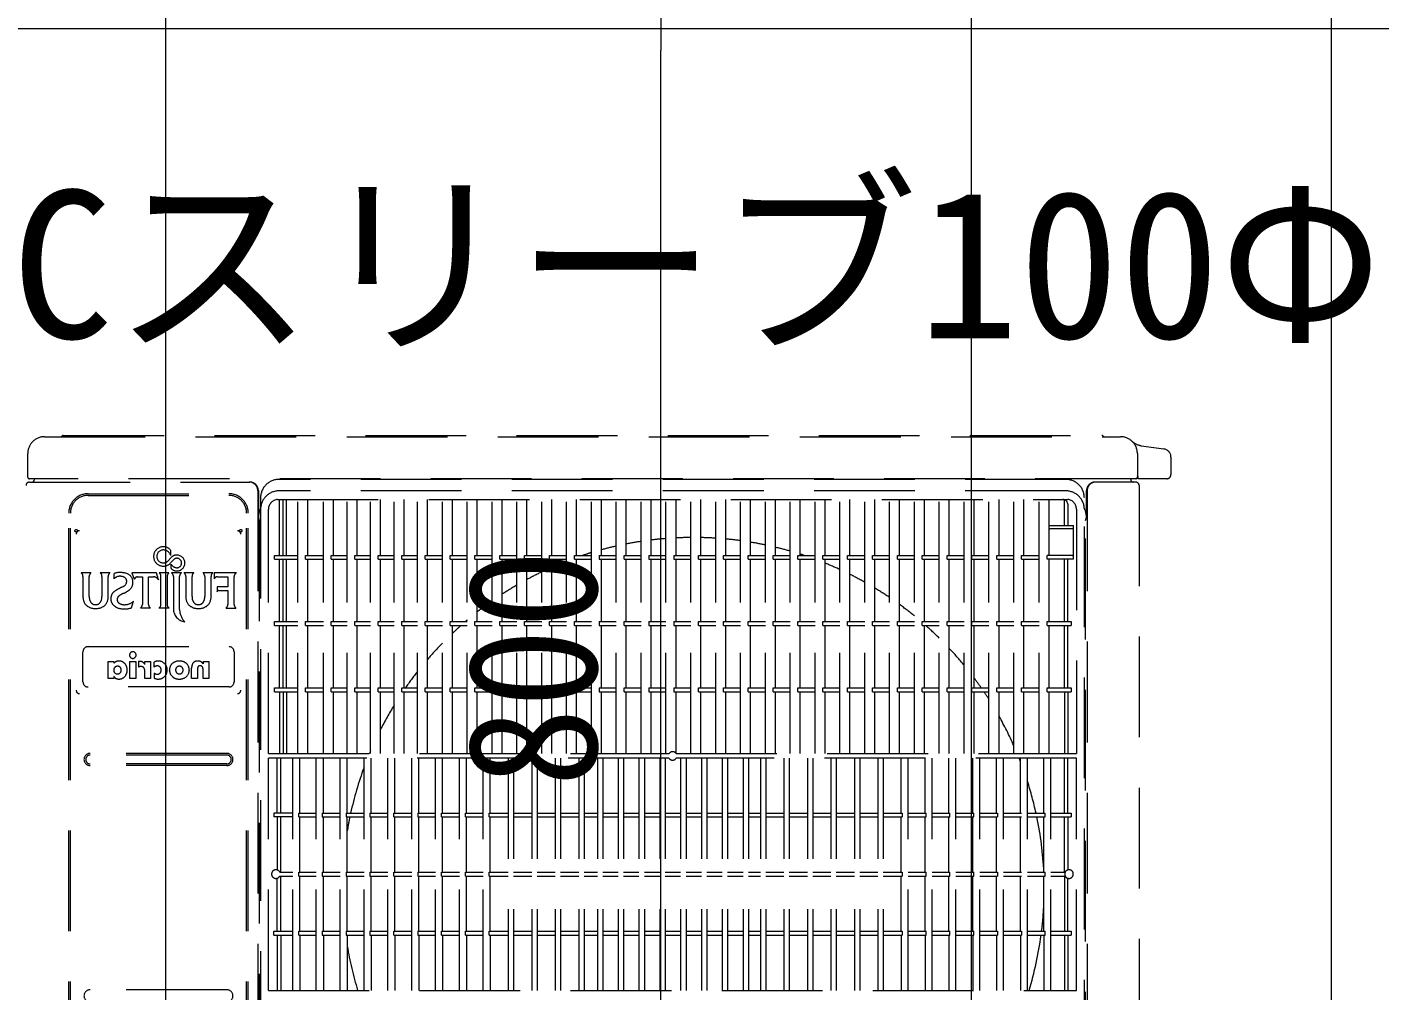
# Model space of a CAD drawing. Units: millimetres at full size, sheet at 1:30. Extents: x -17796 to 21385, y -23279 to 7734.
# Drawn here: x -5016 to -4210, y -2654 to -2080 of the extents above; entities that cross this region are included whole.
import ezdxf
from ezdxf.enums import TextEntityAlignment as Align

# ---------------------------------------------------------------- set-up
doc = ezdxf.new("R2010")
doc.units = ezdxf.units.MM
doc.header["$LTSCALE"] = 30
doc.linetypes.add('DASHED2', pattern=[3, 2, -1])
for name, color, linetype, lineweight in [('2-2_', 7, 'Continuous', 18), ('3-B_仕上線（タイル・', 7, 'Continuous', 18), ('3-E_色塗', 6, 'Continuous', 18), ('E-8_緑点線', 7, 'DASHED2', 9)]:
    doc.layers.add(name, color=color, linetype=linetype, lineweight=lineweight)
doc.styles.add('ＭＳ ゴシック', font='')
doc.styles.get('ＭＳ ゴシック').set_extended_font_data('MS Gothic')

# ---------------------------------------------------------------- blocks, each defined once
blk = doc.blocks.new('1')
at = {"layer": 'E-8_緑点線'}
for p, q in [((28.41, 376.23), (669.41, 376.23)), ((38.92, 376.74), (38.71, 376.53)), ((39.63, 377.03), (658.2, 377.03)), ((658.91, 376.74), (659.12, 376.53)), ((681.66, 370.91), (695.12, 368.99)), ((18.41, 352.23), (18.41, 366.23)), ((679.41, 366.23), (679.41, 352.23)), ((699.41, 364.04), (699.41, 353.73)), ((678.55, 351.24), (19.41, 351.23)), ((19.41, 349.23), (150.67, 349.23)), ((22.41, 350.73), (22.41, 351.23)), ((636.81, 350.81), (168.12, 350.81)), ((678.41, 349.23), (654.26, 349.23)), ((675.41, 350.73), (675.41, 351.24)), ((679.79, 351.23), (679.79, 352.04)), ((696.91, 351.23), (679.79, 351.23)), ((680.41, 347.23), (680.41, -135.27)), ((54.41, 342.29), (138.21, 342.29)), ((54.41, 341.32), (138.21, 341.32)), ((155.42, 344.23), (155.42, -107.92)), ((155.79, 344.23), (155.79, 328.17)), ((157.11, 339.81), (157.11, -97.17)), ((167.25, 338.87), (637.94, 338.87)), ((636.81, 344.01), (168.11, 344.01)), ((168.32, 305.55), (168.32, 338.87)), ((170.61, 305.55), (170.61, 338.87)), ((172.55, 305.55), (172.55, 338.87)), ((179.36, 187.56), (179.36, 338.87)), ((185.33, 305.55), (185.33, 338.87)), ((194.61, 187.56), (194.61, 338.87)), ((200.58, 305.55), (200.58, 338.87)), ((208.61, 187.56), (208.61, 338.87)), ((214.58, 305.55), (214.58, 338.87)), ((222.61, 187.56), (222.61, 338.87)), ((228.58, 305.55), (228.58, 338.87)), ((236.61, 187.56), (236.61, 338.87)), ((242.58, 305.55), (242.58, 338.87)), ((250.61, 187.56), (250.61, 338.87)), ((256.58, 305.55), (256.58, 338.87)), ((265.41, 187.56), (265.41, 338.87)), ((271.38, 305.55), (271.38, 338.87)), ((280.21, 187.56), (280.21, 338.87)), ((286.18, 305.55), (286.18, 338.87)), ((295.01, 187.56), (295.01, 338.87)), ((300.98, 305.55), (300.98, 338.87)), ((309.81, 187.56), (309.81, 338.87)), ((315.78, 305.55), (315.78, 338.87)), ((324.61, 187.56), (324.61, 338.87)), ((330.58, 305.55), (330.58, 338.87)), ((339.41, 187.56), (339.41, 338.87)), ((345.38, 305.55), (345.38, 338.87)), ((354.21, 187.56), (354.21, 338.87)), ((360.18, 305.55), (360.18, 338.87)), ((369.01, 187.56), (369.01, 338.87)), ((374.98, 305.55), (374.98, 338.87)), ((383.81, 187.56), (383.81, 338.87)), ((389.78, 305.55), (389.78, 338.87)), ((398.61, 187.56), (398.61, 338.87)), ((404.58, 305.55), (404.58, 338.87)), ((413.41, 187.56), (413.41, 338.87)), ((419.38, 305.55), (419.38, 338.87)), ((428.21, 187.56), (428.21, 338.87)), ((434.18, 305.55), (434.18, 338.87)), ((443.01, 187.56), (443.01, 338.87)), ((448.98, 305.55), (448.98, 338.87)), ((457.81, 187.56), (457.81, 338.87)), ((463.78, 305.55), (463.78, 338.87)), ((472.61, 187.56), (472.61, 338.87)), ((478.58, 305.55), (478.58, 338.87)), ((487.41, 187.56), (487.41, 338.87)), ((493.38, 305.55), (493.38, 338.87)), ((502.21, 187.56), (502.21, 338.87)), ((508.18, 305.55), (508.18, 338.87)), ((517.01, 187.56), (517.01, 338.87)), ((522.98, 305.55), (522.98, 338.87)), ((531.81, 187.56), (531.81, 338.87)), ((537.78, 305.55), (537.78, 338.87)), ((546.61, 187.56), (546.61, 338.87)), ((552.58, 305.55), (552.58, 338.87)), ((561.41, 187.56), (561.41, 338.87)), ((567.38, 305.55), (567.38, 338.87)), ((576.21, 187.56), (576.21, 338.87)), ((582.18, 305.55), (582.18, 338.87)), ((591.01, 187.56), (591.01, 338.87)), ((596.98, 305.55), (596.98, 338.87)), ((605.81, 187.56), (605.81, 338.87)), ((611.78, 305.55), (611.78, 338.87)), ((620.83, 187.56), (620.83, 338.87)), ((626.8, 305.45), (626.8, 338.87)), ((635.91, 323.45), (635.91, 338.72)), ((647.81, -97.17), (647.81, 339.81)), ((649.14, 328.17), (649.14, 344.23)), ((649.51, 344.23), (649.51, -107.48)), ((42.85, -98.27), (42.85, 330.73)), ((43.83, -98.27), (43.83, 330.73)), ((148.8, -98.27), (148.8, 330.73)), ((149.77, -98.27), (149.77, 330.73)), ((161.83, 187.56), (161.83, 333.02)), ((637.91, 336.11), (637.91, 323.45)), ((643.09, 333.05), (643.09, 187.56)), ((155.79, 328.17), (156.35, 326.34)), ((156.35, 326.34), (156.35, -104.43)), ((626.8, 323.45), (641.32, 323.45)), ((641.32, 303.33), (641.32, 323.45)), ((648.58, 326.34), (649.14, 328.17)), ((648.58, -104.43), (648.58, 326.34)), ((640.82, 321.45), (627.3, 321.45)), ((103.63, 305.47), (103.63, 308.45)), ((101.93, 302.22), (103.92, 304.39)), ((103.7, 301.3), (105.29, 303.02)), ((103.79, 297.93), (103.79, 300.33)), ((165.39, 303.25), (165.39, 305.55)), ((165.39, 305.55), (179.36, 305.55)), ((165.39, 303.25), (179.36, 303.25)), ((168.32, 266.13), (168.32, 303.25)), ((170.61, 266.13), (170.61, 303.25)), ((172.55, 266.13), (172.55, 303.25)), ((183.84, 303.25), (194.61, 303.25)), ((185.33, 266.13), (185.33, 303.25)), ((199.22, 303.25), (208.61, 303.25)), ((200.58, 266.13), (200.58, 303.25)), ((213.22, 303.25), (222.61, 303.25)), ((214.58, 266.13), (214.58, 303.25)), ((227.22, 303.25), (236.61, 303.25)), ((228.58, 266.13), (228.58, 303.25)), ((241.22, 303.25), (250.61, 303.25)), ((242.58, 266.13), (242.58, 303.25)), ((255.22, 303.25), (265.41, 303.25)), ((256.58, 266.13), (256.58, 303.25)), ((270.02, 303.25), (280.21, 303.25)), ((271.38, 266.13), (271.38, 303.25)), ((284.82, 303.25), (295.01, 303.25)), ((286.18, 266.13), (286.18, 303.25)), ((299.62, 303.25), (309.81, 303.25)), ((300.98, 266.13), (300.98, 303.25)), ((314.42, 303.25), (324.61, 303.25)), ((315.78, 266.13), (315.78, 303.25)), ((329.22, 303.25), (339.41, 303.25)), ((330.58, 266.13), (330.58, 303.25)), ((344.02, 303.25), (354.21, 303.25)), ((345.38, 266.13), (345.38, 303.25)), ((358.82, 305.55), (358.82, 303.25)), ((358.82, 305.55), (369.01, 305.55)), ((358.82, 303.25), (369.01, 303.25)), ((360.18, 266.13), (360.18, 303.25)), ((373.62, 303.25), (383.81, 303.25)), ((374.98, 266.13), (374.98, 303.25)), ((388.42, 305.55), (388.42, 303.25)), ((388.42, 305.55), (398.61, 305.55)), ((388.42, 303.25), (398.61, 303.25)), ((389.78, 266.13), (389.78, 303.25)), ((403.22, 305.55), (403.22, 303.25)), ((403.22, 305.55), (413.41, 305.55)), ((403.22, 303.25), (413.41, 303.25)), ((404.58, 266.13), (404.58, 303.25)), ((418.02, 303.25), (428.21, 303.25)), ((419.38, 266.13), (419.38, 303.25)), ((432.82, 303.25), (443.01, 303.25)), ((434.18, 266.13), (434.18, 303.25)), ((447.62, 303.25), (457.81, 303.25)), ((448.98, 266.13), (448.98, 303.25)), ((462.42, 303.25), (472.61, 303.25)), ((463.78, 266.13), (463.78, 303.25)), ((477.22, 303.25), (487.41, 303.25)), ((478.58, 266.13), (478.58, 303.25)), ((492.02, 303.25), (502.21, 303.25)), ((493.38, 266.13), (493.38, 303.25)), ((506.82, 303.25), (517.01, 303.25)), ((508.18, 266.13), (508.18, 303.25)), ((521.62, 303.25), (531.81, 303.25)), ((522.98, 266.13), (522.98, 303.25)), ((536.42, 303.25), (546.61, 303.25)), ((537.78, 266.13), (537.78, 303.25)), ((551.22, 303.25), (561.41, 303.25)), ((552.58, 266.13), (552.58, 303.25)), ((566.02, 303.25), (576.21, 303.25)), ((567.38, 266.13), (567.38, 303.25)), ((580.82, 303.25), (591.01, 303.25)), ((582.18, 266.13), (582.18, 303.25)), ((595.62, 303.25), (605.81, 303.25)), ((596.98, 266.13), (596.98, 303.25)), ((610.42, 303.25), (620.83, 303.25)), ((611.78, 266.13), (611.78, 303.25)), ((625.71, 303.33), (625.71, 305.45)), ((640.82, 305.45), (625.71, 305.45)), ((641.32, 303.33), (625.71, 303.33)), ((626.8, 266.13), (626.8, 303.25)), ((635.91, 266.13), (635.91, 303.25)), ((637.91, 266.13), (637.91, 303.25)), ((56.14, 295.2), (50.25, 295.2)), ((51.34, 293.04), (51.34, 281.24)), ((55.05, 281.04), (55.05, 293.04)), ((67.45, 295.2), (61.56, 295.2)), ((62.65, 293.04), (62.65, 281.04)), ((66.36, 281.24), (66.36, 293.04)), ((69.86, 291.68), (69.86, 294.8)), ((80.45, 295.22), (81.91, 291.33)), ((95.07, 295.22), (80.45, 295.22)), ((83.71, 292.8), (86.71, 292.8)), ((86.71, 292.8), (86.71, 276.38)), ((90.42, 276.38), (90.42, 292.8)), ((90.42, 292.8), (93.44, 292.8)), ((96.23, 291.11), (96.13, 291.25)), ((96.23, 291.25), (96.23, 291.11)), ((102.57, 295.2), (96.68, 295.2)), ((97.77, 276.38), (97.77, 293.04)), ((101.48, 293.04), (101.48, 276.38)), ((109.98, 295.2), (104.09, 295.2)), ((105.18, 293.04), (105.18, 273.83)), ((108.85, 273.27), (108.89, 293.04)), ((117.38, 295.2), (111.49, 295.2)), ((112.58, 293.04), (112.58, 281.24)), ((116.29, 281.04), (116.29, 293.04)), ((128.69, 295.2), (122.8, 295.2)), ((123.89, 293.04), (123.89, 281.04)), ((127.6, 281.24), (127.6, 293.04)), ((129.55, 295.2), (129.55, 291.69)), ((142.77, 295.2), (129.55, 295.2)), ((131.47, 292.9), (137.63, 292.9)), ((137.63, 292.9), (137.63, 286.93)), ((141.34, 276.4), (141.34, 293.02)), ((131.17, 286.93), (131.17, 283.94)), ((137.63, 286.93), (131.17, 286.93)), ((132.51, 284.65), (137.63, 284.65)), ((137.63, 284.65), (137.63, 276.4)), ((80.17, 274.26), (81.39, 278.23)), ((91.5, 274.22), (85.62, 274.22)), ((102.57, 274.22), (96.68, 274.22)), ((136.54, 274.24), (142.43, 274.24)), ((165.39, 263.83), (165.39, 266.13)), ((165.39, 266.13), (179.36, 266.13)), ((358.82, 266.13), (358.82, 263.83)), ((358.82, 266.13), (369.01, 266.13)), ((388.42, 266.13), (388.42, 263.83)), ((388.42, 266.13), (398.61, 266.13)), ((403.22, 266.13), (403.22, 263.83)), ((403.22, 266.13), (413.41, 266.13)), ((639.99, 266.13), (639.99, 263.83)), ((165.39, 263.83), (179.36, 263.83)), ((168.32, 226.71), (168.32, 263.83)), ((170.61, 226.71), (170.61, 263.83)), ((172.55, 226.71), (172.55, 263.83)), ((183.84, 263.83), (194.61, 263.83)), ((185.33, 226.71), (185.33, 263.83)), ((199.22, 263.83), (208.61, 263.83)), ((200.58, 226.71), (200.58, 263.83)), ((213.22, 263.83), (222.61, 263.83)), ((214.58, 226.71), (214.58, 263.83)), ((227.22, 263.83), (236.61, 263.83)), ((228.58, 226.71), (228.58, 263.83)), ((241.22, 263.83), (250.61, 263.83)), ((242.58, 226.71), (242.58, 263.83)), ((255.22, 263.83), (265.41, 263.83)), ((256.58, 226.71), (256.58, 263.83)), ((270.02, 263.83), (280.21, 263.83)), ((271.38, 226.71), (271.38, 263.83)), ((284.82, 263.83), (295.01, 263.83)), ((286.18, 226.71), (286.18, 263.83)), ((299.62, 263.83), (309.81, 263.83)), ((300.98, 226.71), (300.98, 263.83)), ((314.42, 263.83), (324.61, 263.83)), ((315.78, 226.71), (315.78, 263.83)), ((329.22, 263.83), (339.41, 263.83)), ((330.58, 226.71), (330.58, 263.83)), ((344.02, 263.83), (354.21, 263.83)), ((345.38, 226.71), (345.38, 263.83)), ((358.82, 263.83), (369.01, 263.83)), ((360.18, 226.71), (360.18, 263.83)), ((373.62, 263.83), (383.81, 263.83)), ((374.98, 226.71), (374.98, 263.83)), ((388.42, 263.83), (398.61, 263.83)), ((389.78, 226.71), (389.78, 263.83)), ((403.22, 263.83), (413.41, 263.83)), ((404.58, 226.71), (404.58, 263.83)), ((418.02, 263.83), (428.21, 263.83)), ((419.38, 226.71), (419.38, 263.83)), ((432.82, 263.83), (443.01, 263.83)), ((434.18, 226.71), (434.18, 263.83)), ((447.62, 263.83), (457.81, 263.83)), ((448.98, 226.71), (448.98, 263.83)), ((462.42, 263.83), (472.61, 263.83)), ((463.78, 226.71), (463.78, 263.83)), ((477.22, 263.83), (487.41, 263.83)), ((478.58, 226.71), (478.58, 263.83)), ((492.02, 263.83), (502.21, 263.83)), ((493.38, 226.71), (493.38, 263.83)), ((506.82, 263.83), (517.01, 263.83)), ((508.18, 226.71), (508.18, 263.83)), ((521.62, 263.83), (531.81, 263.83)), ((522.98, 226.71), (522.98, 263.83)), ((536.42, 263.83), (546.61, 263.83)), ((537.78, 226.71), (537.78, 263.83)), ((551.22, 263.83), (561.41, 263.83)), ((552.58, 226.71), (552.58, 263.83)), ((566.02, 263.83), (576.21, 263.83)), ((567.38, 226.71), (567.38, 263.83)), ((580.82, 263.83), (591.01, 263.83)), ((582.18, 226.71), (582.18, 263.83)), ((595.62, 263.83), (605.81, 263.83)), ((596.98, 226.71), (596.98, 263.83)), ((610.42, 263.83), (620.83, 263.83)), ((611.78, 226.71), (611.78, 263.83)), ((625.71, 263.83), (639.99, 263.83)), ((626.8, 226.71), (626.8, 263.83)), ((635.91, 226.71), (635.91, 263.83)), ((637.91, 226.71), (637.91, 263.83)), ((54.34, 251.22), (138.34, 251.22)), ((51.34, 230.22), (51.34, 248.22)), ((66.35, 242.33), (69.8, 242.33)), ((66.35, 232.24), (66.35, 242.33)), ((69.8, 242.33), (69.8, 241.35)), ((79.3, 242.33), (82.75, 242.33)), ((79.3, 232.24), (79.3, 242.33)), ((82.75, 242.33), (82.75, 232.24)), ((84.34, 242.47), (84.34, 239.03)), ((85.01, 242.47), (84.34, 242.47)), ((88.19, 242.33), (91.65, 242.33)), ((88.19, 240.68), (88.19, 242.33)), ((91.65, 242.33), (91.65, 232.24)), ((93.8, 239.05), (93.8, 242.08)), ((122.88, 242.33), (126.33, 242.33)), ((122.88, 242.33), (122.88, 241.03)), ((126.33, 242.33), (126.33, 232.24)), ((141.34, 248.22), (141.34, 230.22)), ((88.16, 240.68), (88.19, 240.68)), ((88.19, 232.24), (88.19, 236.31)), ((93.8, 235.5), (93.8, 232.47)), ((102.88, 236.96), (102.88, 237.27)), ((114.61, 237.27), (114.6, 236.96)), ((116.06, 232.24), (116.06, 238.48)), ((119.52, 237.16), (119.52, 232.24)), ((122.84, 241.03), (122.88, 241.03)), ((122.88, 232.24), (122.88, 237.47)), ((138.34, 227.22), (54.34, 227.22)), ((69.8, 232.24), (66.35, 232.24)), ((69.8, 233.36), (69.8, 232.24)), ((69.84, 233.36), (69.8, 233.36)), ((82.75, 232.24), (79.3, 232.24)), ((91.65, 232.24), (88.19, 232.24)), ((119.52, 232.24), (116.09, 232.24)), ((126.33, 232.24), (122.88, 232.24)), ((165.39, 224.41), (165.39, 226.71)), ((165.39, 226.71), (179.36, 226.71)), ((358.82, 226.71), (358.82, 224.41)), ((358.82, 226.71), (369.01, 226.71)), ((388.42, 226.71), (388.42, 224.41)), ((388.42, 226.71), (398.61, 226.71)), ((403.22, 226.71), (403.22, 224.41)), ((403.22, 226.71), (413.41, 226.71)), ((639.99, 226.71), (639.99, 224.41)), ((165.39, 224.41), (179.36, 224.41)), ((168.32, 224.41), (168.32, 187.56)), ((170.61, 224.41), (170.61, 187.56)), ((172.55, 224.41), (172.55, 187.56)), ((183.84, 224.41), (194.61, 224.41)), ((185.33, 187.56), (185.33, 224.41)), ((199.22, 224.41), (208.61, 224.41)), ((200.58, 187.56), (200.58, 224.41)), ((213.22, 224.41), (222.61, 224.41)), ((214.58, 187.56), (214.58, 224.41)), ((227.22, 224.41), (236.61, 224.41)), ((228.58, 187.56), (228.58, 224.41)), ((241.22, 224.41), (250.61, 224.41)), ((242.58, 187.56), (242.58, 224.41)), ((255.22, 224.41), (265.41, 224.41)), ((256.58, 187.56), (256.58, 224.41)), ((270.02, 224.41), (280.21, 224.41)), ((271.38, 187.56), (271.38, 224.41)), ((284.82, 224.41), (295.01, 224.41)), ((286.18, 187.56), (286.18, 224.41)), ((299.62, 224.41), (309.81, 224.41)), ((300.98, 187.56), (300.98, 224.41)), ((314.42, 224.41), (324.61, 224.41)), ((315.78, 187.56), (315.78, 224.41)), ((329.22, 224.41), (339.41, 224.41)), ((330.58, 187.56), (330.58, 224.41)), ((344.02, 224.41), (354.21, 224.41)), ((345.38, 187.56), (345.38, 224.41)), ((358.82, 224.41), (369.01, 224.41)), ((360.18, 187.56), (360.18, 224.41)), ((373.62, 224.41), (383.81, 224.41)), ((374.98, 187.56), (374.98, 224.41)), ((388.42, 224.41), (398.61, 224.41)), ((389.78, 187.56), (389.78, 224.41)), ((403.22, 224.41), (413.41, 224.41)), ((404.58, 187.56), (404.58, 224.41)), ((418.02, 224.41), (428.21, 224.41)), ((419.38, 187.56), (419.38, 224.41)), ((432.82, 224.41), (443.01, 224.41)), ((434.18, 187.56), (434.18, 224.41)), ((447.62, 224.41), (457.81, 224.41)), ((448.98, 187.56), (448.98, 224.41)), ((462.42, 224.41), (472.61, 224.41)), ((463.78, 187.56), (463.78, 224.41)), ((477.22, 224.41), (487.41, 224.41)), ((478.58, 187.56), (478.58, 224.41)), ((492.02, 224.41), (502.21, 224.41)), ((493.38, 187.56), (493.38, 224.41)), ((506.82, 224.41), (517.01, 224.41)), ((508.18, 187.56), (508.18, 224.41)), ((521.62, 224.41), (531.81, 224.41)), ((522.98, 187.56), (522.98, 224.41)), ((536.42, 224.41), (546.61, 224.41)), ((537.78, 187.56), (537.78, 224.41)), ((551.22, 224.41), (561.41, 224.41)), ((552.58, 187.56), (552.58, 224.41)), ((566.02, 224.41), (576.21, 224.41)), ((567.38, 187.56), (567.38, 224.41)), ((580.82, 224.41), (591.01, 224.41)), ((582.18, 187.56), (582.18, 224.41)), ((595.62, 224.41), (605.81, 224.41)), ((596.98, 187.56), (596.98, 224.41)), ((610.42, 224.41), (620.83, 224.41)), ((611.78, 187.56), (611.78, 224.41)), ((625.71, 224.41), (639.99, 224.41)), ((626.8, 187.56), (626.8, 224.41)), ((635.91, 224.41), (635.91, 187.56)), ((637.91, 224.41), (637.91, 187.56)), ((137.05, 187.66), (55.57, 187.66)), ((137.05, 186.65), (55.57, 186.65)), ((161.83, 187.56), (400.48, 187.56)), ((404.7, 187.56), (643.09, 187.56)), ((137.05, 181.42), (55.57, 181.42)), ((137.05, 180.4), (55.57, 180.4)), ((400.37, 184.81), (161.83, 184.81)), ((161.83, 46.51), (161.83, 184.81)), ((167.01, 152.11), (167.01, 184.81)), ((169.2, 152.11), (169.2, 184.81)), ((176.33, 46.51), (176.33, 184.81)), ((180.55, 152.11), (180.55, 184.81)), ((190.33, 46.51), (190.33, 184.81)), ((194.55, 152.11), (194.55, 184.81)), ((204.53, 46.51), (204.53, 184.81)), ((208.75, 152.11), (208.75, 184.81)), ((218.73, 46.51), (218.73, 184.81)), ((222.95, 152.11), (222.95, 184.81)), ((232.93, 46.51), (232.93, 184.81)), ((237.15, 152.11), (237.15, 184.81)), ((247.13, 46.51), (247.13, 184.81)), ((251.35, 152.11), (251.35, 184.81)), ((261.33, 46.51), (261.33, 184.81)), ((265.55, 152.11), (265.55, 184.81)), ((275.53, 46.51), (275.53, 184.81)), ((279.75, 152.11), (279.75, 184.81)), ((289.73, 46.51), (289.73, 184.81)), ((293.95, 152.11), (293.95, 184.81)), ((304.63, 184.81), (304.63, 46.51)), ((307.83, 184.81), (307.83, 46.51)), ((318.63, 184.81), (318.63, 46.51)), ((321.83, 184.81), (321.83, 46.51)), ((332.63, 184.81), (332.63, 46.51)), ((335.83, 184.81), (335.83, 46.51)), ((346.63, 184.81), (346.63, 46.51)), ((349.83, 184.81), (349.83, 46.51)), ((357.73, 184.81), (357.73, 46.51)), ((360.93, 184.81), (360.93, 46.51)), ((370.13, 184.81), (370.13, 46.51)), ((373.33, 184.81), (373.33, 46.51)), ((382.53, 184.81), (382.53, 46.51)), ((385.73, 184.81), (385.73, 46.51)), ((394.93, 184.81), (394.93, 46.51)), ((398.13, 184.81), (398.13, 46.51)), ((643.09, 184.81), (404.65, 184.81)), ((407.33, 184.81), (407.33, 46.51)), ((410.53, 184.81), (410.53, 46.51)), ((419.73, 184.81), (419.73, 46.51)), ((422.93, 184.81), (422.93, 46.51)), ((432.13, 184.81), (432.13, 46.51)), ((435.33, 184.81), (435.33, 46.51)), ((444.53, 184.81), (444.53, 46.51)), ((447.73, 184.81), (447.73, 46.51)), ((454.83, 184.81), (454.83, 46.51)), ((458.03, 184.81), (458.03, 46.51)), ((468.83, 184.81), (468.83, 46.51)), ((472.03, 184.81), (472.03, 46.51)), ((482.83, 184.81), (482.83, 46.51)), ((486.03, 184.81), (486.03, 46.51)), ((496.83, 184.81), (496.83, 46.51)), ((500.03, 184.81), (500.03, 46.51)), ((510.83, 184.81), (510.83, 46.51)), ((514.03, 184.81), (514.03, 46.51)), ((524.83, 184.81), (524.83, 46.51)), ((528.03, 184.81), (528.03, 46.51)), ((538.71, 152.09), (538.71, 184.81)), ((542.93, 46.51), (542.93, 184.81)), ((552.91, 152.09), (552.91, 184.81)), ((557.13, 46.51), (557.13, 184.81)), ((567.11, 152.09), (567.11, 184.81)), ((571.33, 46.51), (571.33, 184.81)), ((581.31, 152.09), (581.31, 184.81)), ((585.53, 46.51), (585.53, 184.81)), ((595.51, 152.11), (595.51, 184.81)), ((599.73, 46.51), (599.73, 184.81)), ((609.71, 152.09), (609.71, 184.81)), ((613.93, 46.51), (613.93, 184.81)), ((623.71, 152.11), (623.71, 184.81)), ((627.93, 46.51), (627.93, 184.81)), ((635.91, 152.11), (635.91, 184.81)), ((637.91, 152.11), (637.91, 184.81)), ((643.09, 46.51), (643.09, 184.81)), ((164.93, 152.11), (164.93, 149.77)), ((176.33, 152.11), (164.93, 152.11)), ((176.33, 149.77), (164.93, 149.77)), ((167.01, 149.77), (167.01, 118.31)), ((169.2, 116.88), (169.2, 149.77)), ((179.86, 149.77), (190.33, 149.77)), ((180.55, 116.91), (180.55, 149.77)), ((193.9, 152.11), (193.9, 149.77)), ((193.9, 152.11), (204.53, 152.11)), ((193.9, 149.77), (204.53, 149.77)), ((194.55, 116.91), (194.55, 149.77)), ((208.1, 152.11), (208.1, 149.77)), ((208.1, 152.11), (218.73, 152.11)), ((208.1, 149.77), (218.73, 149.77)), ((208.75, 116.91), (208.75, 149.77)), ((222.3, 152.11), (232.93, 152.11)), ((222.95, 116.91), (222.95, 149.77)), ((236.5, 149.77), (247.13, 149.77)), ((237.15, 116.91), (237.15, 149.77)), ((250.7, 152.11), (250.7, 149.77)), ((250.7, 152.11), (261.33, 152.11)), ((250.7, 149.77), (261.33, 149.77)), ((251.35, 116.91), (251.35, 149.77)), ((264.9, 149.77), (275.53, 149.77)), ((265.55, 116.91), (265.55, 149.77)), ((279.1, 149.77), (289.73, 149.77)), ((279.75, 116.91), (279.75, 149.77)), ((293.3, 149.77), (304.63, 149.77)), ((293.95, 116.91), (293.95, 149.77)), ((307.83, 152.11), (318.63, 152.11)), ((307.83, 149.77), (318.63, 149.77)), ((321.83, 152.11), (332.63, 152.11)), ((321.83, 149.77), (332.63, 149.77)), ((335.83, 152.11), (346.63, 152.11)), ((335.83, 149.77), (346.63, 149.77)), ((349.83, 152.11), (357.73, 152.11)), ((349.83, 149.77), (357.73, 149.77)), ((360.93, 152.11), (370.13, 152.11)), ((360.93, 149.77), (370.13, 149.77)), ((373.33, 152.11), (382.53, 152.11)), ((373.33, 149.77), (382.53, 149.77)), ((385.73, 152.11), (394.93, 152.11)), ((385.73, 149.77), (394.93, 149.77)), ((398.13, 152.11), (407.33, 152.11)), ((398.13, 149.77), (407.33, 149.77)), ((410.53, 152.11), (419.73, 152.11)), ((410.53, 149.77), (419.73, 149.77)), ((422.93, 152.11), (432.13, 152.11)), ((422.93, 149.77), (432.13, 149.77)), ((435.33, 152.11), (444.53, 152.11)), ((435.33, 149.77), (444.53, 149.77)), ((447.73, 152.11), (454.83, 152.11)), ((447.73, 149.77), (454.83, 149.77)), ((458.03, 152.11), (468.83, 152.11)), ((458.03, 149.77), (468.83, 149.77)), ((472.03, 152.11), (482.83, 152.11)), ((472.03, 149.77), (482.83, 149.77)), ((486.03, 152.11), (496.83, 152.11)), ((486.03, 149.77), (496.83, 149.77)), ((500.03, 152.11), (510.83, 152.11)), ((500.03, 149.77), (510.83, 149.77)), ((514.03, 152.11), (524.83, 152.11)), ((514.03, 149.77), (524.83, 149.77)), ((528.03, 152.11), (539.35, 152.11)), ((528.03, 149.77), (539.35, 149.77)), ((538.71, 116.89), (538.71, 149.75)), ((539.35, 152.11), (539.35, 149.77)), ((542.93, 152.11), (553.55, 152.11)), ((552.91, 116.89), (552.91, 149.75)), ((557.13, 152.11), (567.75, 152.11)), ((567.11, 116.89), (567.11, 149.75)), ((571.33, 152.11), (581.95, 152.11)), ((581.31, 116.89), (581.31, 149.75)), ((585.53, 152.11), (596.15, 152.11)), ((585.53, 149.77), (596.15, 149.77)), ((595.51, 116.91), (595.51, 149.77)), ((596.15, 152.11), (596.15, 149.77)), ((599.73, 152.11), (610.35, 152.11)), ((599.73, 149.77), (610.35, 149.77)), ((609.71, 116.89), (609.71, 149.75)), ((613.93, 152.11), (624.39, 152.11)), ((623.71, 116.91), (623.71, 149.77)), ((627.93, 152.11), (639.99, 152.11)), ((627.93, 149.77), (639.99, 149.77)), ((635.91, 116.88), (635.91, 149.77)), ((637.91, 149.77), (637.91, 118.28)), ((639.99, 152.11), (639.99, 149.77)), ((167.01, 81.71), (167.01, 113.31)), ((168.58, 114.59), (176.33, 114.59)), ((168.63, 116.88), (176.33, 116.88)), ((169.2, 81.71), (169.2, 114.59)), ((179.86, 114.57), (190.33, 114.57)), ((180.55, 81.71), (180.55, 114.57)), ((193.9, 116.91), (193.9, 114.57)), ((193.9, 116.91), (204.53, 116.91)), ((193.9, 114.57), (204.53, 114.57)), ((194.55, 81.71), (194.55, 114.57)), ((208.1, 116.91), (208.1, 114.57)), ((208.1, 116.91), (218.73, 116.91)), ((208.1, 114.57), (218.73, 114.57)), ((208.75, 81.71), (208.75, 114.57)), ((222.3, 116.91), (232.93, 116.91)), ((222.95, 81.71), (222.95, 114.57)), ((236.5, 114.57), (247.13, 114.57)), ((237.15, 81.71), (237.15, 114.57)), ((250.7, 116.91), (250.7, 114.57)), ((250.7, 116.91), (261.33, 116.91)), ((250.7, 114.57), (261.33, 114.57)), ((251.35, 81.71), (251.35, 114.57)), ((264.9, 114.57), (275.53, 114.57)), ((265.55, 81.71), (265.55, 114.57)), ((265.55, 81.69), (265.55, 114.55)), ((279.1, 114.57), (289.73, 114.57)), ((279.75, 81.71), (279.75, 114.57)), ((293.3, 114.57), (304.63, 114.57)), ((293.95, 81.71), (293.95, 114.57)), ((307.83, 116.91), (318.63, 116.91)), ((307.83, 114.57), (318.63, 114.57)), ((321.83, 116.91), (332.63, 116.91)), ((321.83, 114.57), (332.63, 114.57)), ((335.83, 116.91), (346.63, 116.91)), ((335.83, 114.57), (346.63, 114.57)), ((349.83, 116.91), (357.73, 116.91)), ((349.83, 114.57), (357.73, 114.57)), ((360.93, 116.91), (370.13, 116.91)), ((360.93, 114.57), (370.13, 114.57)), ((373.33, 116.91), (382.53, 116.91)), ((373.33, 114.57), (382.53, 114.57)), ((385.73, 116.91), (394.93, 116.91)), ((385.73, 114.57), (394.93, 114.57)), ((398.13, 116.91), (407.33, 116.91)), ((398.13, 114.57), (407.33, 114.57)), ((410.53, 116.91), (419.73, 116.91)), ((410.53, 114.57), (419.73, 114.57)), ((422.93, 116.91), (432.13, 116.91)), ((422.93, 114.57), (432.13, 114.57)), ((435.33, 116.91), (444.53, 116.91)), ((435.33, 114.57), (444.53, 114.57)), ((447.73, 116.91), (454.83, 116.91)), ((447.73, 114.57), (454.83, 114.57)), ((458.03, 116.91), (468.83, 116.91)), ((458.03, 114.57), (468.83, 114.57)), ((472.03, 116.91), (482.83, 116.91)), ((472.03, 114.57), (482.83, 114.57)), ((486.03, 116.91), (496.83, 116.91)), ((486.03, 114.57), (496.83, 114.57)), ((500.03, 116.91), (510.83, 116.91)), ((500.03, 114.57), (510.83, 114.57)), ((514.03, 116.91), (524.83, 116.91)), ((514.03, 114.57), (524.83, 114.57)), ((528.03, 116.91), (539.35, 116.91)), ((528.03, 114.57), (539.35, 114.57)), ((538.71, 81.69), (538.71, 114.55)), ((539.35, 116.91), (539.35, 114.57)), ((542.93, 116.91), (553.55, 116.91)), ((552.91, 81.69), (552.91, 114.55)), ((557.13, 116.91), (567.75, 116.91)), ((567.11, 81.69), (567.11, 114.55)), ((571.33, 116.91), (581.95, 116.91)), ((581.31, 81.69), (581.31, 114.55)), ((585.53, 116.91), (596.15, 116.91)), ((585.53, 114.57), (596.15, 114.57)), ((595.51, 81.71), (595.51, 114.57)), ((596.15, 116.91), (596.15, 114.57)), ((599.73, 116.91), (610.35, 116.91)), ((599.73, 114.57), (610.35, 114.57)), ((609.71, 81.69), (609.71, 114.55)), ((613.93, 116.91), (624.39, 116.91)), ((623.71, 81.71), (623.71, 114.57)), ((627.87, 116.88), (636.29, 116.88)), ((627.93, 114.59), (636.35, 114.59)), ((635.91, 114.59), (635.91, 81.71)), ((636.29, 116.88), (636.34, 116.77)), ((636.39, 114.71), (636.35, 114.59)), ((637.91, 81.71), (637.91, 113.31)), ((164.93, 79.37), (164.93, 81.71)), ((164.93, 81.71), (176.33, 81.71)), ((193.9, 81.71), (193.9, 79.37)), ((193.9, 81.71), (204.53, 81.71)), ((208.1, 81.71), (208.1, 79.37)), ((208.1, 81.71), (218.73, 81.71)), ((222.3, 81.71), (232.93, 81.71)), ((250.7, 81.71), (250.7, 79.37)), ((250.7, 81.71), (261.33, 81.71)), ((307.83, 81.71), (318.63, 81.71)), ((321.83, 81.71), (332.63, 81.71)), ((335.83, 81.71), (346.63, 81.71)), ((349.83, 81.71), (357.73, 81.71)), ((360.93, 81.71), (370.13, 81.71)), ((373.33, 81.71), (382.53, 81.71)), ((385.73, 81.71), (394.93, 81.71)), ((398.13, 81.71), (407.33, 81.71)), ((410.53, 81.71), (419.73, 81.71)), ((422.93, 81.71), (432.13, 81.71)), ((435.33, 81.71), (444.53, 81.71)), ((447.73, 81.71), (454.83, 81.71)), ((458.03, 81.71), (468.83, 81.71)), ((472.03, 81.71), (482.83, 81.71)), ((486.03, 81.71), (496.83, 81.71)), ((500.03, 81.71), (510.83, 81.71)), ((514.03, 81.71), (524.83, 81.71)), ((528.03, 81.71), (539.35, 81.71)), ((539.35, 81.71), (539.35, 79.37)), ((542.93, 81.71), (553.55, 81.71)), ((557.13, 81.71), (567.75, 81.71)), ((571.33, 81.71), (581.95, 81.71)), ((585.53, 81.71), (596.15, 81.71)), ((596.15, 81.71), (596.15, 79.37)), ((599.73, 81.71), (610.35, 81.71)), ((610.35, 81.71), (610.35, 79.37)), ((613.93, 81.71), (624.39, 81.71)), ((627.93, 81.71), (639.99, 81.71)), ((639.99, 81.71), (639.99, 79.37)), ((164.93, 79.37), (176.33, 79.37)), ((167.01, 79.37), (167.01, 46.51)), ((169.2, 79.37), (169.2, 46.51)), ((179.86, 79.37), (190.33, 79.37)), ((180.55, 79.37), (180.55, 46.51)), ((193.9, 79.37), (204.53, 79.37)), ((194.55, 79.35), (194.55, 46.49)), ((208.1, 79.37), (218.73, 79.37)), ((208.75, 79.35), (208.75, 46.49)), ((222.95, 79.35), (222.95, 46.49)), ((236.5, 79.37), (247.13, 79.37)), ((237.15, 79.35), (237.15, 46.49)), ((250.7, 79.37), (261.33, 79.37)), ((251.35, 79.35), (251.35, 46.49)), ((264.9, 79.37), (275.53, 79.37)), ((265.55, 79.39), (265.55, 46.53)), ((265.55, 79.35), (265.55, 46.49)), ((279.1, 79.37), (289.73, 79.37)), ((279.75, 79.35), (279.75, 46.49)), ((293.3, 79.37), (304.63, 79.37)), ((293.95, 79.35), (293.95, 46.49)), ((307.83, 79.37), (318.63, 79.37)), ((321.83, 79.37), (332.63, 79.37)), ((335.83, 79.37), (346.63, 79.37)), ((349.83, 79.37), (357.73, 79.37)), ((360.93, 79.37), (370.13, 79.37)), ((373.33, 79.37), (382.53, 79.37)), ((385.73, 79.37), (394.93, 79.37)), ((398.13, 79.37), (407.33, 79.37)), ((410.53, 79.37), (419.73, 79.37)), ((422.93, 79.37), (432.13, 79.37)), ((435.33, 79.37), (444.53, 79.37)), ((447.73, 79.37), (454.83, 79.37)), ((458.03, 79.37), (468.83, 79.37)), ((472.03, 79.37), (482.83, 79.37)), ((486.03, 79.37), (496.83, 79.37)), ((500.03, 79.37), (510.83, 79.37)), ((514.03, 79.37), (524.83, 79.37)), ((528.03, 79.37), (539.35, 79.37)), ((538.71, 79.35), (538.71, 46.49)), ((552.91, 79.35), (552.91, 46.49)), ((567.11, 79.35), (567.11, 46.49)), ((581.31, 79.35), (581.31, 46.49)), ((585.53, 79.37), (596.15, 79.37)), ((595.51, 79.37), (595.51, 46.51)), ((599.73, 79.37), (610.35, 79.37)), ((609.71, 79.35), (609.71, 46.49)), ((623.71, 79.37), (623.71, 46.51)), ((627.93, 79.37), (639.99, 79.37)), ((635.91, 79.37), (635.91, 46.51)), ((637.91, 79.42), (637.91, 46.51)), ((137.05, 46.86), (55.57, 46.86)), ((161.83, 46.51), (643.09, 46.51))]:
    blk.add_line(p, q, dxfattribs=at)
for points in [[(183.84, 303.25), (183.84, 305.55), (194.61, 305.55)], [(199.22, 303.25), (199.22, 305.55), (208.61, 305.55)], [(213.22, 303.25), (213.22, 305.55), (222.61, 305.55)], [(227.22, 303.25), (227.22, 305.55), (236.61, 305.55)], [(241.22, 303.25), (241.22, 305.55), (250.61, 305.55)], [(255.22, 303.25), (255.22, 305.55), (265.41, 305.55)], [(270.02, 303.25), (270.02, 305.55), (280.21, 305.55)], [(284.82, 303.25), (284.82, 305.55), (295.01, 305.55)], [(299.62, 303.25), (299.62, 305.55), (309.81, 305.55)], [(314.42, 303.25), (314.42, 305.55), (324.61, 305.55)], [(329.22, 303.25), (329.22, 305.55), (339.41, 305.55)], [(344.02, 303.25), (344.02, 305.55), (354.21, 305.55)], [(373.62, 303.25), (373.62, 305.55), (383.81, 305.55)], [(418.02, 303.25), (418.02, 305.55), (428.21, 305.55)], [(432.82, 303.25), (432.82, 305.55), (443.01, 305.55)], [(447.62, 303.25), (447.62, 305.55), (457.81, 305.55)], [(462.42, 303.25), (462.42, 305.55), (472.61, 305.55)], [(477.22, 303.25), (477.22, 305.55), (487.41, 305.55)], [(492.02, 303.25), (492.02, 305.55), (502.21, 305.55)], [(506.82, 303.25), (506.82, 305.55), (517.01, 305.55)], [(521.62, 303.25), (521.62, 305.55), (531.81, 305.55)], [(536.42, 303.25), (536.42, 305.55), (546.61, 305.55)], [(551.22, 303.25), (551.22, 305.55), (561.41, 305.55)], [(566.02, 303.25), (566.02, 305.55), (576.21, 305.55)], [(580.82, 303.25), (580.82, 305.55), (591.01, 305.55)], [(595.62, 303.25), (595.62, 305.55), (605.81, 305.55)], [(610.42, 303.25), (610.42, 305.55), (620.83, 305.55)], [(183.84, 263.83), (183.84, 266.13), (194.61, 266.13)], [(199.22, 263.83), (199.22, 266.13), (208.61, 266.13)], [(213.22, 263.83), (213.22, 266.13), (222.61, 266.13)], [(227.22, 263.83), (227.22, 266.13), (236.61, 266.13)], [(241.22, 263.83), (241.22, 266.13), (250.61, 266.13)], [(255.22, 263.83), (255.22, 266.13), (265.41, 266.13)], [(270.02, 263.83), (270.02, 266.13), (280.21, 266.13)], [(284.82, 263.83), (284.82, 266.13), (295.01, 266.13)], [(299.62, 263.83), (299.62, 266.13), (309.81, 266.13)], [(314.42, 263.83), (314.42, 266.13), (324.61, 266.13)], [(329.22, 263.83), (329.22, 266.13), (339.41, 266.13)], [(344.02, 263.83), (344.02, 266.13), (354.21, 266.13)], [(373.62, 263.83), (373.62, 266.13), (383.81, 266.13)], [(418.02, 263.83), (418.02, 266.13), (428.21, 266.13)], [(432.82, 263.83), (432.82, 266.13), (443.01, 266.13)], [(447.62, 263.83), (447.62, 266.13), (457.81, 266.13)], [(462.42, 263.83), (462.42, 266.13), (472.61, 266.13)], [(477.22, 263.83), (477.22, 266.13), (487.41, 266.13)], [(492.02, 263.83), (492.02, 266.13), (502.21, 266.13)], [(506.82, 263.83), (506.82, 266.13), (517.01, 266.13)], [(521.62, 263.83), (521.62, 266.13), (531.81, 266.13)], [(536.42, 263.83), (536.42, 266.13), (546.61, 266.13)], [(551.22, 263.83), (551.22, 266.13), (561.41, 266.13)], [(566.02, 263.83), (566.02, 266.13), (576.21, 266.13)], [(580.82, 263.83), (580.82, 266.13), (591.01, 266.13)], [(595.62, 263.83), (595.62, 266.13), (605.81, 266.13)], [(610.42, 263.83), (610.42, 266.13), (620.83, 266.13)], [(625.71, 263.83), (625.71, 266.13), (639.99, 266.13)], [(183.84, 224.41), (183.84, 226.71), (194.61, 226.71)], [(199.22, 224.41), (199.22, 226.71), (208.61, 226.71)], [(213.22, 224.41), (213.22, 226.71), (222.61, 226.71)], [(227.22, 224.41), (227.22, 226.71), (236.61, 226.71)], [(241.22, 224.41), (241.22, 226.71), (250.61, 226.71)], [(255.22, 224.41), (255.22, 226.71), (265.41, 226.71)], [(270.02, 224.41), (270.02, 226.71), (280.21, 226.71)], [(284.82, 224.41), (284.82, 226.71), (295.01, 226.71)], [(299.62, 224.41), (299.62, 226.71), (309.81, 226.71)], [(314.42, 224.41), (314.42, 226.71), (324.61, 226.71)], [(329.22, 224.41), (329.22, 226.71), (339.41, 226.71)], [(344.02, 224.41), (344.02, 226.71), (354.21, 226.71)], [(373.62, 224.41), (373.62, 226.71), (383.81, 226.71)], [(418.02, 224.41), (418.02, 226.71), (428.21, 226.71)], [(432.82, 224.41), (432.82, 226.71), (443.01, 226.71)], [(447.62, 224.41), (447.62, 226.71), (457.81, 226.71)], [(462.42, 224.41), (462.42, 226.71), (472.61, 226.71)], [(477.22, 224.41), (477.22, 226.71), (487.41, 226.71)], [(492.02, 224.41), (492.02, 226.71), (502.21, 226.71)], [(506.82, 224.41), (506.82, 226.71), (517.01, 226.71)], [(521.62, 224.41), (521.62, 226.71), (531.81, 226.71)], [(536.42, 224.41), (536.42, 226.71), (546.61, 226.71)], [(551.22, 224.41), (551.22, 226.71), (561.41, 226.71)], [(566.02, 224.41), (566.02, 226.71), (576.21, 226.71)], [(580.82, 224.41), (580.82, 226.71), (591.01, 226.71)], [(595.62, 224.41), (595.62, 226.71), (605.81, 226.71)], [(610.42, 224.41), (610.42, 226.71), (620.83, 226.71)], [(625.71, 224.41), (625.71, 226.71), (639.99, 226.71)], [(179.86, 149.77), (179.86, 152.11), (190.33, 152.11)], [(222.3, 152.11), (222.3, 149.77), (232.93, 149.77)], [(236.5, 149.77), (236.5, 152.11), (247.13, 152.11)], [(264.9, 149.77), (264.9, 152.11), (275.53, 152.11)], [(279.1, 149.77), (279.1, 152.11), (289.73, 152.11)], [(293.3, 149.77), (293.3, 152.11), (304.63, 152.11)], [(542.93, 149.77), (553.55, 149.77), (553.55, 152.11)], [(557.13, 149.77), (567.75, 149.77), (567.75, 152.11)], [(571.33, 149.77), (581.95, 149.77), (581.95, 152.11)], [(613.93, 149.77), (624.39, 149.77), (624.39, 152.11)], [(179.86, 114.57), (179.86, 116.91), (190.33, 116.91)], [(222.3, 116.91), (222.3, 114.57), (232.93, 114.57)], [(236.5, 114.57), (236.5, 116.91), (247.13, 116.91)], [(264.9, 114.57), (264.9, 116.91), (275.53, 116.91)], [(279.1, 114.57), (279.1, 116.91), (289.73, 116.91)], [(293.3, 114.57), (293.3, 116.91), (304.63, 116.91)], [(542.93, 114.57), (553.55, 114.57), (553.55, 116.91)], [(557.13, 114.57), (567.75, 114.57), (567.75, 116.91)], [(571.33, 114.57), (581.95, 114.57), (581.95, 116.91)], [(613.93, 114.57), (624.39, 114.57), (624.39, 116.91)], [(179.86, 79.37), (179.86, 81.71), (190.33, 81.71)], [(222.3, 81.71), (222.3, 79.37), (232.93, 79.37)], [(236.5, 79.37), (236.5, 81.71), (247.13, 81.71)], [(264.9, 79.37), (264.9, 81.71), (275.53, 81.71)], [(279.1, 79.37), (279.1, 81.71), (289.73, 81.71)], [(293.3, 79.37), (293.3, 81.71), (304.63, 81.71)], [(542.93, 79.37), (553.55, 79.37), (553.55, 81.71)], [(557.13, 79.37), (567.75, 79.37), (567.75, 81.71)], [(571.33, 79.37), (581.95, 79.37), (581.95, 81.71)], [(613.93, 79.37), (624.39, 79.37), (624.39, 81.71)]]:
    blk.add_lwpolyline(points, dxfattribs=at)
for centre in [(47.31, 320.23), (145.31, 320.23)]:
    blk.add_circle(centre, 0.75, dxfattribs=at)
for centre, radius, start, end in [((28.41, 366.23), 10, 90, 180), ((38, 377.23), 1, 270, 315), ((39.63, 376.03), 1, 90, 135), ((658.2, 376.03), 1, 45, 90), ((659.83, 377.23), 1, 225, 270), ((669.41, 366.23), 10, 0, 90), ((683.11, 380.81), 10, 226.77471, 261.8699), ((694.41, 364.04), 5, 0, 81.8699), ((19.41, 347.23), 2, 90, 180), ((19.41, 352.23), 1, 180, 269.99793), ((20.91, 350.73), 1.5, 270, 0), ((150.41, 344.23), 5.01, 0.0829, 90.09819), ((150.74, 344.19), 5.05, 0.54142, 90.85205), ((168.11, 339.81), 11, 89.96522, 180.00038), ((636.81, 339.81), 11, 0.00027, 89.99974), ((654.19, 344.18), 5.05, 89.17769, 179.42899), ((654.52, 344.23), 5.01, 89.90113, 179.91665), ((676.91, 350.73), 1.5, 180, 270), ((678.41, 347.23), 2, 0, 90), ((678.41, 352.23), 1, 277.27365, 0), ((678.82, 352.18), 0.986, 351.91544, 52.72448), ((696.91, 353.73), 2.5, 269.99999, 0), ((54.41, 330.73), 11.56, 90, 180), ((54.41, 330.73), 10.59, 90, 180), ((138.21, 330.73), 11.56, 0, 90), ((138.21, 330.73), 10.59, 0, 90), ((168.14, 332.98), 11.03, 90.13656, 178.56661), ((167.68, 333.05), 5.84, 94.13347, 180.31919), ((634.99, 335.95), 2.92, 3.20212, 89.36139), ((636.78, 332.97), 11.04, 1.49297, 89.82294), ((637.34, 333.15), 5.75, 358.93125, 84.07282), ((176.41, 326.28), 20.7, 158.73264, 174.77324), ((628.99, 326.39), 20.23, 5.0379, 21.457), ((49.31, 318.23), 2, 90, 180), ((143.31, 318.23), 2, 0, 90), ((414.91, 107.23), 209, 94.474, 96.90563), ((414.91, 107.23), 209, 90.41215, 92.83277), ((414.91, 107.23), 209, 86.35237, 88.77422), ((414.91, 107.23), 209, 82.27414, 84.70948), ((627.31, 320.94), 0.505, 90.2642, 173.89945), ((640.82, 320.94), 0.509, 9.35408, 89.69575), ((99.2, 304.95), 5.8, 89.99985, 270.00007), ((99.2, 304.95), 3.86, 90.00013, 269.99979), ((99.2, 305.33), 5.42, 35.16599, 89.96821), ((99.2, 304.2), 4.61, 15.92014, 89.9182), ((414.91, 107.23), 209, 106.88471, 108.40255), ((414.91, 107.23), 209, 102.68751, 105.18053), ((414.91, 107.23), 209, 98.55856, 101.01394), ((414.91, 107.23), 209, 78.15605, 80.61782), ((414.91, 107.23), 209, 73.97479, 76.47719), ((414.91, 107.23), 209, 71.59745, 72.26314), ((99.21, 304.93), 3.84, 269.85591, 315.13702), ((99.22, 304.92), 5.77, 269.87572, 321.10352), ((107.31, 302.25), 4.01, 208.47942, 269.3899), ((107.27, 301.03), 4.75, 90.06085, 134.946), ((107.26, 301.06), 2.79, 89.85567, 135.13456), ((107.27, 301.04), 4.74, 270.0001, 89.99982), ((107.27, 301.04), 2.81, 270.00528, 89.99464), ((414.91, 107.23), 209, 111.17762, 113.79641), ((414.91, 107.23), 209, 65.31135, 67.94729), ((640.82, 305.95), 0.5, 270.00248, 1.55889), ((48.69, 293.06), 2.65, 359.56747, 53.9571), ((57.7, 293.06), 2.65, 126.05463, 180.4216), ((60, 293.06), 2.65, 359.58823, 53.95461), ((69, 293.06), 2.65, 126.02382, 180.42363), ((77.28, 282.27), 11.99, 118.33736, 128.26258), ((73.55, 283.51), 11.88, 73.81886, 108.11604), ((73.42, 287.51), 5.62, 63.07207, 109.052), ((73.86, 290.23), 3.54, 288.38368, 358.3993), ((74.77, 290.18), 2.63, 359.04091, 62.81377), ((75.64, 289.58), 5.48, 355.44197, 77.15781), ((85.25, 289.6), 3.76, 134.57448, 152.70648), ((83.82, 291.14), 1.66, 93.5818, 136.60755), ((93.25, 289.36), 3.44, 33.22656, 86.80707), ((38.57, 276.58), 59.5, 14.27823, 18.25547), ((95.13, 293.06), 2.65, 359.56747, 53.9571), ((104.13, 293.06), 2.65, 126.05463, 180.4216), ((107.28, 300.88), 4.58, 220.20419, 269.82191), ((102.53, 293.06), 2.65, 359.56747, 53.9571), ((111.54, 293.06), 2.65, 126.05463, 180.4216), ((109.94, 293.06), 2.65, 359.56747, 53.9571), ((118.94, 293.06), 2.65, 126.05463, 180.4216), ((121.24, 293.06), 2.65, 359.58823, 53.95461), ((130.25, 293.06), 2.65, 126.02382, 180.42363), ((131.71, 290.4), 2.52, 95.48546, 148.92955), ((144.12, 292.75), 2.79, 118.82623, 174.54038), ((414.91, 107.23), 209, 115.59923, 118.31388), ((414.91, 107.23), 209, 60.75793, 63.4952), ((73.03, 279.93), 5.09, 145.72112, 181.90968), ((76.73, 276.19), 10.3, 115.86282, 140.11848), ((85.5, 263.04), 26.05, 113.8306, 120.60975), ((78.9, 273.68), 9.89, 110.6767, 128.92054), ((69.89, 296.15), 14.33, 292.65335, 309.70283), ((75.82, 289.32), 5.28, 307.57184, 358.10959), ((132.58, 282.9), 1.76, 92.27039, 143.55742), ((414.91, 107.23), 209, 120.19119, 123.03251), ((414.91, 107.23), 209, 55.99164, 58.863), ((58.23, 280.71), 6.9, 175.56344, 227.34336), ((58.49, 281.97), 8.03, 232.06164, 272.60319), ((61.04, 280.9), 6, 178.66319, 214.79711), ((58.69, 279.56), 3.32, 218.8818, 272.56218), ((58.99, 279.56), 3.32, 267.43782, 321.1182), ((59.22, 281.97), 8.03, 267.39681, 307.93836), ((56.65, 280.9), 6, 325.20289, 1.33681), ((59.48, 280.71), 6.9, 312.65664, 4.43656), ((73.24, 279.68), 5.3, 179.14876, 223.96666), ((74.73, 281.24), 7.45, 224.66377, 259.25757), ((74.43, 279.24), 2.76, 129.21318, 180.38877), ((74.29, 279.29), 2.62, 181.64971, 235.82457), ((75.87, 281.7), 5.49, 236.31139, 270.96923), ((76, 289.34), 15.65, 260.22616, 285.4569), ((75.99, 284.42), 8.22, 269.78514, 311.1002), ((84.06, 276.36), 2.65, 306.0429, 0.43253), ((93.06, 276.36), 2.65, 179.5784, 233.94537), ((95.13, 276.36), 2.65, 306.0429, 0.43253), ((104.13, 276.36), 2.65, 179.5784, 233.94537), ((119.47, 280.71), 6.9, 175.56344, 227.34336), ((119.74, 281.97), 8.03, 232.06164, 272.60319), ((122.28, 280.9), 6, 178.66319, 214.79711), ((119.94, 279.56), 3.32, 218.8818, 272.56218), ((120.23, 279.56), 3.32, 267.43782, 321.1182), ((120.46, 281.97), 8.03, 267.39681, 307.93836), ((117.89, 280.9), 6, 325.20289, 1.33681), ((120.73, 280.71), 6.9, 312.65664, 4.43656), ((134.98, 276.38), 2.65, 306.0631, 0.40212), ((143.99, 276.38), 2.65, 179.58812, 233.92734), ((414.91, 107.23), 209, 125.00868, 128.0194), ((414.91, 107.23), 209, 50.94049, 53.99191), ((113.17, 273.88), 7.99, 180.3279, 261.30459), ((119.99, 273.72), 11.15, 182.26424, 223.91107), ((414.91, 107.23), 209, 130.12924, 130.51327), ((414.91, 107.23), 209, 131.4742, 133.37273), ((414.91, 107.23), 209, 45.49748, 48.52581), ((54.34, 248.22), 3, 90, 180), ((138.34, 248.22), 3, 0, 90), ((414.91, 107.23), 209, 135.67003, 139.24913), ((414.91, 107.23), 209, 39.48834, 43.1533), ((72.74, 238.74), 3.93, 88.81473, 138.37392), ((72.85, 238.05), 4.61, 38.19588, 90.36387), ((81.1, 246.21), 2.01, 92.0891, 267.9109), ((80.95, 246.21), 2.01, 272.0891, 87.9109), ((85.08, 238.64), 3.83, 64.69397, 91.06204), ((85.27, 239.19), 3.25, 27.20379, 63.53421), ((96.04, 238.09), 4.57, 89.61462, 119.43078), ((96.21, 237.36), 5.31, 358.02927, 91.53224), ((108.58, 236.47), 6.2, 88.54862, 133.41121), ((108.9, 236.44), 6.23, 49.10247, 91.46214), ((119.48, 239.33), 3.35, 85.74801, 146.07755), ((119.97, 239.35), 3.32, 30.37771, 94.22926), ((71.8, 237.13), 2.12, 176.0859, 272.86694), ((71.84, 237.4), 2.15, 88.08423, 183.46768), ((71.98, 237.4), 2.16, 356.58403, 91.82844), ((72.01, 237.13), 2.12, 267.20657, 3.87621), ((71.98, 237.23), 5.72, 319.46523, 0.60607), ((71.92, 237.35), 5.78, 359.449, 38.00113), ((85.67, 236.59), 2.77, 87.17936, 118.58029), ((85.92, 236.96), 2.41, 51.99427, 92.75899), ((85.74, 237.15), 2.38, 10.47439, 45.55822), ((81.99, 236.38), 6.2, 359.36612, 11.23768), ((95.77, 236.68), 3.08, 93.52815, 129.84174), ((95.56, 237.41), 2.6, 227.22887, 269.23441), ((95.59, 237.18), 2.36, 268.33408, 2.85221), ((95.57, 237.37), 2.38, 358.1067, 89.87508), ((96.3, 237.13), 5.22, 269.20647, 0.54367), ((107.97, 237.41), 5.09, 135.69439, 181.58249), ((107.89, 237.11), 5, 181.72907, 231.79386), ((109.17, 237.27), 2.66, 168.0472, 200.84002), ((108.66, 237.44), 2.12, 85.49989, 169.75327), ((108.63, 237.09), 2.08, 201.50893, 273.1761), ((108.85, 237.1), 2.09, 267.02906, 336.63783), ((108.83, 237.44), 2.11, 41.35392, 89.99063), ((108.41, 237.25), 2.56, 337.42374, 38.26595), ((109.55, 237.12), 5.05, 289.8178, 358.19805), ((109.49, 237.4), 5.12, 358.57905, 47.04695), ((121.21, 238.71), 5.15, 151.12964, 182.58967), ((124.21, 237.6), 4.71, 163.0863, 185.42978), ((120.94, 238.5), 1.32, 83.89428, 159.04476), ((121.2, 238.26), 1.55, 28.38288, 94.66459), ((119.48, 237.58), 3.4, 358.09128, 24.68982), ((414.91, 107.23), 209, 141.8263, 145.1347), ((54.34, 230.22), 3, 180, 270), ((72.22, 234.82), 2.8, 211.61163, 244.51309), ((72.76, 235.91), 4.01, 244.33225, 270.36301), ((72.8, 236.56), 4.65, 269.76318, 319.25789), ((96.19, 237.2), 5.29, 243.13402, 270.40597), ((108.5, 238.04), 6.12, 232.64561, 264.11573), ((108.74, 239.02), 7.12, 263.07406, 290.79587), ((138.34, 230.22), 3, 270, 0), ((414.91, 107.23), 209, 34.8653, 36.83745), ((49.31, 225.23), 2, 180, 270), ((143.31, 225.23), 2, 270, 0), ((414.91, 107.23), 209, 32.58776, 34.1006), ((414.91, 107.23), 209, 148.55335, 153.06567), ((414.91, 107.23), 209, 24.02318, 29.40708), ((55.57, 184.03), 3.63, 90, 270), ((55.57, 184.03), 2.62, 90, 270), ((137.05, 184.03), 3.63, 270, 90), ((137.05, 184.03), 2.62, 270, 90), ((414.91, 107.23), 209, 156.94246, 157.39742), ((402.59, 186.07), 2.58, 35.18253, 144.81831), ((414.91, 107.23), 209, 159.82799, 167.60134), ((402.51, 186.1), 2.5, 211.05701, 328.94299), ((414.91, 107.23), 209, 21.24605, 21.78703), ((414.91, 107.23), 209, 12.39866, 17.78209), ((414.91, 107.23), 209, 168.2566, 170.54547), ((414.91, 107.23), 209, 2.65326, 11.74341), ((166.28, 115.79), 2.59, 24.86142, 332.45142), ((638.7, 115.8), 2.56, 157.49785, 205.2315), ((638.65, 115.79), 2.59, 207.5486, 155.13856), ((414.91, 107.23), 209, 352.98498, 357.46123), ((414.91, 107.23), 209, 189.45453, 196.89092), ((414.91, 107.23), 209, 343.10908, 352.33892), ((55.57, 43.23), 3.63, 90, 270), ((137.05, 43.23), 3.63, 270, 90)]:
    blk.add_arc(centre, radius, start, end, dxfattribs=at)

msp = doc.modelspace()

# ---------------------------------------------------------------- linework, layer by layer
at = {"layer": '2-2_', "color": 171}
msp.add_line((-4239.57, -1033.6), (-4239.57, -2833.6), dxfattribs=at)
at = {"layer": '3-B_仕上線（タイル・', "color": 6}
for p, q in [((-4933.83, -393.6), (-4933.83, -2833.6)), ((-4453.99, -533.6), (-4453.99, -2833.6)), ((-4638.77, -2833.6), (-4638.77, -2093.6))]:
    msp.add_line(p, q, dxfattribs=at)
at = {"layer": '3-B_仕上線（タイル・'}
msp.add_line((-4638.77, -2063.6), (-4638.77, -2093.6), dxfattribs=at)
at = {"layer": '3-E_色塗'}
msp.add_line((-3664.12, -2080.6), (-5829.12, -2080.6), dxfattribs=at)

# ---------------------------------------------------------------- block references
at = {"layer": 'E-8_緑点線'}
msp.add_blockref('1', (-5034.35, -2699.84), dxfattribs=at)

# ---------------------------------------------------------------- texts
at = {"layer": '3-B_仕上線（タイル・', "color": 9, "style": 'ＭＳ ゴシック', "width": 0.9}
msp.add_text('800', height=76.98, rotation=90, dxfattribs=at).set_placement((-4653.97, -2532.17), align=Align.BOTTOM_LEFT)
at = {"layer": 'E-8_緑点線', "color": 5, "style": 'ＭＳ ゴシック'}
msp.add_text('ACスリーブ100Φ', height=87.98, dxfattribs=at).set_placement((-5085.17, -2291.31), align=Align.BOTTOM_LEFT)

doc.saveas('drawing.dxf')
